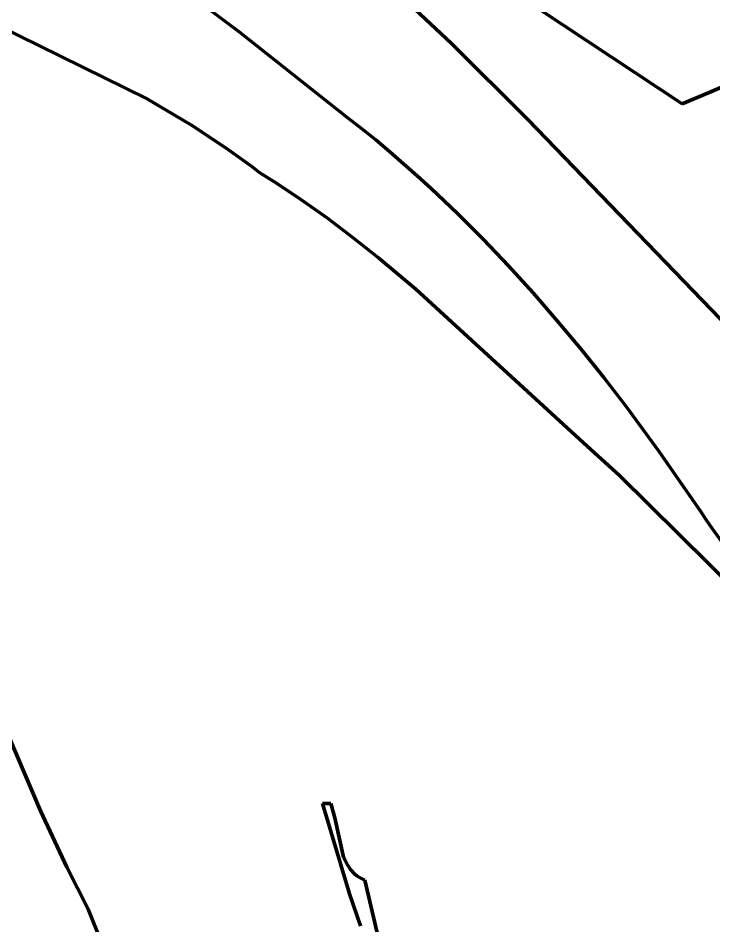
# Model space of a CAD drawing. Header units: millimetres. Extents: x 0 to 11.1, y 0 to 17.3.
# Drawn here: x 7.513 to 8.419, y 7.334 to 8.516 of the extents above; entities that cross this region are included whole.
import ezdxf

# ---------------------------------------------------------------- set-up
doc = ezdxf.new("R2010")
doc.units = ezdxf.units.MM
doc.layers.add('color#010101ff', color=7, linetype='CONTINUOUS', lineweight=100)
doc.layers.add('color#ffffffff', color=7, linetype='CONTINUOUS', lineweight=100)

msp = doc.modelspace()

# ---------------------------------------------------------------- linework, layer by layer
at = {"layer": 'color#010101ff'}
for p, q in [((7.5517, 8.6868), (7.8013, 8.4983)), ((7.9509, 8.6878), (8.3779, 8.4046)), ((8.0776, 8.4832), (8.0163, 8.541)), ((7.6807, 8.4115), (7.4854, 8.5075)), ((7.8013, 8.4983), (7.9416, 8.3873)), ((8.1773, 8.3843), (8.0776, 8.4832)), ((8.4134, 8.4192), (8.5545, 8.4811)), ((8.3779, 8.4046), (8.4134, 8.4192)), ((7.7391, 8.3769), (7.6807, 8.4115)), ((7.9416, 8.3873), (7.9604, 8.3725)), ((8.4696, 8.0808), (8.1773, 8.3843)), ((7.7845, 8.3469), (7.7391, 8.3769)), ((7.9604, 8.3725), (7.979, 8.3575)), ((7.979, 8.3575), (7.9973, 8.3421)), ((7.8175, 8.3228), (7.7845, 8.3469)), ((7.9973, 8.3421), (8.0154, 8.3266)), ((7.8283, 8.3145), (7.8175, 8.3228)), ((8.0154, 8.3266), (8.0332, 8.3108)), ((7.8463, 8.3033), (7.8283, 8.3145)), ((8.0332, 8.3108), (8.0509, 8.2947)), ((7.8641, 8.2918), (7.8463, 8.3033)), ((7.8817, 8.28), (7.8641, 8.2918)), ((8.0509, 8.2947), (8.0683, 8.2784)), ((7.899, 8.2679), (7.8817, 8.28)), ((8.0683, 8.2784), (8.0855, 8.2619)), ((7.9161, 8.2556), (7.899, 8.2679)), ((8.0855, 8.2619), (8.1192, 8.2281)), ((7.9498, 8.2302), (7.9161, 8.2556)), ((7.9828, 8.2039), (7.9498, 8.2302)), ((8.1192, 8.2281), (8.1521, 8.1936)), ((8.0313, 8.1632), (7.9828, 8.2039)), ((8.1521, 8.1936), (8.1842, 8.1583)), ((8.2494, 7.963), (8.0313, 8.1632)), ((8.1842, 8.1583), (8.2155, 8.1222)), ((8.2155, 8.1222), (8.2461, 8.0855)), ((8.2461, 8.0855), (8.2759, 8.0482)), ((8.2759, 8.0482), (8.305, 8.0103)), ((8.305, 8.0103), (8.3475, 7.9525)), ((8.2964, 7.9206), (8.2494, 7.963)), ((8.3475, 7.9525), (8.4018, 7.8741)), ((8.5445, 7.6752), (8.2964, 7.9206)), ((8.4018, 7.8741), (8.4093, 7.8627)), ((8.4093, 7.8627), (8.4171, 7.8515)), ((8.4171, 7.8515), (8.4333, 7.8296)), ((7.5025, 7.5779), (7.5425, 7.4842)), ((7.9451, 7.3759), (7.9098, 7.4937)), ((7.9098, 7.4937), (7.9207, 7.4936)), ((7.9207, 7.4936), (7.9256, 7.4751)), ((7.5425, 7.4842), (7.577, 7.4105)), ((7.9256, 7.4751), (7.9372, 7.4239)), ((7.9372, 7.4239), (7.9422, 7.4136)), ((7.577, 7.4105), (7.6045, 7.3559)), ((7.9422, 7.4136), (7.9464, 7.4075)), ((7.9464, 7.4075), (7.9515, 7.402)), ((7.9515, 7.402), (7.9545, 7.3996)), ((7.9545, 7.3996), (7.9577, 7.3974)), ((7.9577, 7.3974), (7.9612, 7.3954)), ((7.9612, 7.3954), (7.965, 7.3936)), ((7.965, 7.3936), (7.9811, 7.3252)), ((7.9594, 7.3343), (7.9451, 7.3759)), ((7.6045, 7.3559), (7.6441, 7.2569))]:
    msp.add_line(p, q, dxfattribs=at)
at = {"layer": 'color#ffffffff'}
for p, q in [((7.8013, 8.4983), (7.5517, 8.6868)), ((8.3779, 8.4046), (7.9509, 8.6878)), ((8.0163, 8.541), (8.0776, 8.4832)), ((7.4854, 8.5075), (7.6807, 8.4115)), ((7.9416, 8.3873), (7.8013, 8.4983)), ((8.0776, 8.4832), (8.1773, 8.3843)), ((8.5545, 8.4811), (8.4134, 8.4192)), ((8.4134, 8.4192), (8.3779, 8.4046)), ((7.6807, 8.4115), (7.7391, 8.3769)), ((7.9604, 8.3725), (7.9416, 8.3873)), ((8.1773, 8.3843), (8.4696, 8.0808)), ((7.7391, 8.3769), (7.7845, 8.3469)), ((7.979, 8.3575), (7.9604, 8.3725)), ((7.9973, 8.3421), (7.979, 8.3575)), ((7.7845, 8.3469), (7.8175, 8.3228)), ((8.0154, 8.3266), (7.9973, 8.3421)), ((7.8175, 8.3228), (7.8283, 8.3145)), ((8.0332, 8.3108), (8.0154, 8.3266)), ((7.8283, 8.3145), (7.8463, 8.3033)), ((8.0509, 8.2947), (8.0332, 8.3108)), ((7.8463, 8.3033), (7.8641, 8.2918)), ((7.8641, 8.2918), (7.8817, 8.28)), ((8.0683, 8.2784), (8.0509, 8.2947)), ((7.8817, 8.28), (7.899, 8.2679)), ((8.0855, 8.2619), (8.0683, 8.2784)), ((7.899, 8.2679), (7.9161, 8.2556)), ((8.1192, 8.2281), (8.0855, 8.2619)), ((7.9161, 8.2556), (7.9498, 8.2302)), ((7.9498, 8.2302), (7.9828, 8.2039)), ((8.1521, 8.1936), (8.1192, 8.2281)), ((7.9828, 8.2039), (8.0313, 8.1632)), ((8.1842, 8.1583), (8.1521, 8.1936)), ((8.0313, 8.1632), (8.2494, 7.963)), ((8.2155, 8.1222), (8.1842, 8.1583)), ((8.2461, 8.0855), (8.2155, 8.1222)), ((8.2759, 8.0482), (8.2461, 8.0855)), ((8.305, 8.0103), (8.2759, 8.0482)), ((8.3475, 7.9525), (8.305, 8.0103)), ((8.2494, 7.963), (8.2964, 7.9206)), ((8.4018, 7.8741), (8.3475, 7.9525)), ((8.2964, 7.9206), (8.5445, 7.6752)), ((8.4093, 7.8627), (8.4018, 7.8741)), ((8.4171, 7.8515), (8.4093, 7.8627)), ((8.4333, 7.8296), (8.4171, 7.8515)), ((7.5425, 7.4842), (7.5025, 7.5779)), ((7.9207, 7.4936), (7.9098, 7.4937)), ((7.9098, 7.4937), (7.9451, 7.3759)), ((7.9256, 7.4751), (7.9207, 7.4936)), ((7.577, 7.4105), (7.5425, 7.4842)), ((7.9372, 7.4239), (7.9256, 7.4751)), ((7.9422, 7.4136), (7.9372, 7.4239)), ((7.6045, 7.3559), (7.577, 7.4105)), ((7.9464, 7.4075), (7.9422, 7.4136)), ((7.9515, 7.402), (7.9464, 7.4075)), ((7.9545, 7.3996), (7.9515, 7.402)), ((7.9577, 7.3974), (7.9545, 7.3996)), ((7.9612, 7.3954), (7.9577, 7.3974)), ((7.965, 7.3936), (7.9612, 7.3954)), ((7.9811, 7.3252), (7.965, 7.3936)), ((7.9451, 7.3759), (7.9594, 7.3343)), ((7.6441, 7.2569), (7.6045, 7.3559))]:
    msp.add_line(p, q, dxfattribs=at)

doc.saveas('drawing.dxf')
